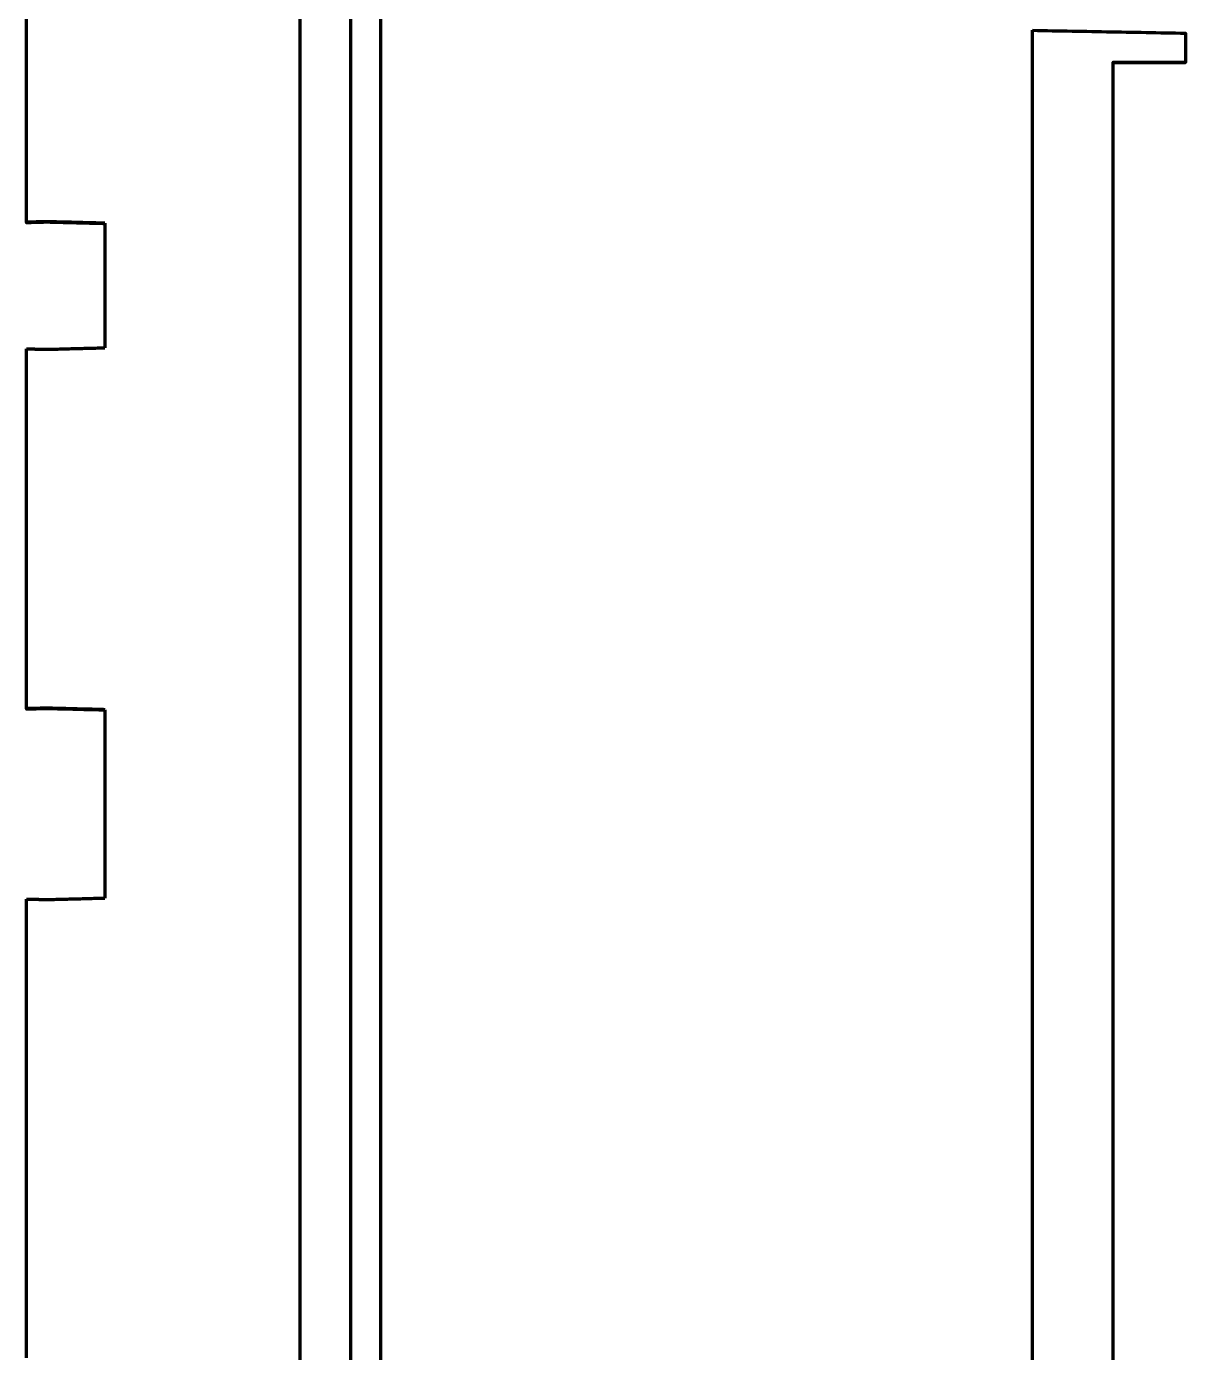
# Model space of a CAD drawing. Header units: millimetres. Extents: x 10 to 410, y 10 to 287.
# Drawn here: x 330.547 to 333.453, y 124.325 to 127.651 of the extents above; entities that cross this region are included whole.
import ezdxf

# ---------------------------------------------------------------- set-up
doc = ezdxf.new("R2010")
doc.units = ezdxf.units.MM
doc.layers.add('SECTION', color=1, linetype='CONTINUOUS', lineweight=70)

msp = doc.modelspace()

# ---------------------------------------------------------------- linework, layer by layer
at = {"layer": 'SECTION'}
for points in [[(331.3593, 127.8914), (331.3593, 127.6205), (331.3593, 127.3495), (331.3593, 127.0786), (331.3593, 126.8076), (331.3593, 126.5366), (331.3593, 126.2657), (331.3593, 125.9947), (331.3593, 125.7238), (331.3593, 125.4528), (331.3593, 125.1819), (331.3593, 124.9109), (331.3593, 124.64), (331.3593, 124.369), (331.3593, 124.0981), (331.3593, 123.8271), (331.3593, 123.5562), (331.3593, 123.2852), (331.3593, 123.0142), (331.3593, 122.7433), (331.3593, 122.4723), (331.3593, 122.2014)], [(331.435, 127.8914), (331.435, 127.6205), (331.435, 127.3495), (331.435, 127.0786), (331.435, 126.8076), (331.435, 126.5367), (331.435, 126.2657), (331.435, 125.9948), (331.435, 125.7238), (331.435, 125.4528), (331.435, 125.1819), (331.435, 124.9109), (331.435, 124.64), (331.435, 124.369), (331.435, 124.0981), (331.435, 123.8271), (331.435, 123.5562), (331.435, 123.2852), (331.435, 123.0143), (331.435, 122.7433), (331.435, 122.4723), (331.435, 122.2014)], [(331.435, 127.8901), (331.435, 127.6191), (331.435, 127.3482), (331.435, 127.0772), (331.435, 126.8063), (331.435, 126.5353), (331.435, 126.2644), (331.435, 125.9934), (331.435, 125.7224), (331.435, 125.4515), (331.435, 125.1805), (331.435, 124.9096), (331.435, 124.6386), (331.435, 124.3677), (331.435, 124.0967), (331.435, 123.8258), (331.435, 123.5548), (331.435, 123.2839), (331.435, 123.0129), (331.435, 122.7419), (331.435, 122.471), (331.435, 122.2)], [(331.2332, 122.3014), (331.2332, 122.6046), (331.2332, 122.9078), (331.2332, 123.211), (331.2332, 123.5142), (331.2332, 123.8174), (331.2332, 124.1206), (331.2332, 124.4238), (331.2332, 124.727), (331.2332, 125.0303), (331.2332, 125.3335), (331.2332, 125.6367), (331.2332, 125.9399), (331.2332, 126.2431), (331.2332, 126.5463), (331.2332, 126.8495), (331.2332, 127.1527), (331.2332, 127.4559), (331.2332, 127.7592)], [(331.2332, 122.3), (331.2332, 122.6032), (331.2332, 122.9064), (331.2332, 123.2096), (331.2332, 123.5129), (331.2332, 123.8161), (331.2332, 124.1193), (331.2332, 124.4225), (331.2332, 124.7257), (331.2332, 125.0289), (331.2332, 125.3321), (331.2332, 125.6353), (331.2332, 125.9385), (331.2332, 126.2418), (331.2332, 126.545), (331.2332, 126.8482), (331.2332, 127.1514), (331.2332, 127.4546), (331.2332, 127.7578)], [(330.547, 127.1597), (330.547, 127.332), (330.547, 127.5043), (330.547, 127.6766)], [(330.547, 127.1592), (330.547, 127.3315), (330.547, 127.5038), (330.547, 127.6761)], [(333.0695, 124.2743), (333.0695, 124.4723), (333.0695, 124.6704), (333.0695, 124.8684), (333.0695, 125.0665), (333.0695, 125.2645), (333.0695, 125.4625), (333.0695, 125.6606), (333.0695, 125.8586), (333.0695, 126.0567), (333.0695, 126.2547), (333.0695, 126.4528), (333.0695, 126.6508), (333.0695, 126.8489), (333.0695, 127.0469), (333.0695, 127.245), (333.0695, 127.443), (333.0695, 127.6411)], [(333.0695, 127.6411), (333.0819, 127.6408), (333.0943, 127.6406), (333.1066, 127.6404), (333.119, 127.6401), (333.1314, 127.6399), (333.1437, 127.6397), (333.1561, 127.6394), (333.1685, 127.6392), (333.1808, 127.639), (333.1932, 127.6387), (333.2056, 127.6385), (333.2179, 127.6383), (333.2303, 127.638), (333.2427, 127.6378), (333.2551, 127.6376), (333.2674, 127.6373), (333.2798, 127.6371), (333.2922, 127.6369), (333.3045, 127.6367), (333.3169, 127.6364), (333.3293, 127.6362), (333.3416, 127.636), (333.354, 127.6357), (333.3664, 127.6355), (333.3787, 127.6353), (333.3911, 127.635), (333.4035, 127.6348), (333.4158, 127.6346), (333.4282, 127.6343), (333.4406, 127.6341), (333.4529, 127.6339)], [(333.4529, 127.6339), (333.4529, 127.6315), (333.4529, 127.6292), (333.4529, 127.6269), (333.4529, 127.6245), (333.4529, 127.6222), (333.4529, 127.6198), (333.4529, 127.6175), (333.4529, 127.6152), (333.4529, 127.6128), (333.4529, 127.6105), (333.4529, 127.6082), (333.4529, 127.6058), (333.4529, 127.6035), (333.4529, 127.6011), (333.4529, 127.5988), (333.4529, 127.5965), (333.4529, 127.5941), (333.4529, 127.5918), (333.4529, 127.5894), (333.4529, 127.5871), (333.4529, 127.5848), (333.4529, 127.5824), (333.4529, 127.5801), (333.4529, 127.5778), (333.4529, 127.5754), (333.4529, 127.5731), (333.4529, 127.5707), (333.4529, 127.5684), (333.4529, 127.5661), (333.4529, 127.5637), (333.4529, 127.5614)], [(333.4529, 127.6339), (333.4529, 127.6338), (333.4529, 127.6338), (333.4529, 127.6337), (333.4529, 127.6337), (333.4529, 127.6337), (333.4529, 127.6336), (333.4529, 127.6336), (333.4529, 127.6335), (333.4529, 127.6335), (333.4529, 127.6334), (333.4529, 127.6334), (333.4529, 127.6333), (333.4529, 127.6333), (333.4529, 127.6333), (333.4529, 127.6332), (333.4529, 127.6332), (333.4529, 127.6331), (333.453, 127.6331), (333.453, 127.633), (333.453, 127.633), (333.453, 127.633), (333.453, 127.6329), (333.453, 127.6329), (333.453, 127.6328), (333.453, 127.6328), (333.453, 127.6327), (333.453, 127.6327), (333.453, 127.6326), (333.453, 127.6326), (333.453, 127.6326), (333.453, 127.6325)], [(333.453, 127.6325), (333.453, 127.6302), (333.453, 127.6278), (333.453, 127.6255), (333.453, 127.6232), (333.453, 127.6208), (333.453, 127.6185), (333.453, 127.6162), (333.453, 127.6138), (333.453, 127.6115), (333.453, 127.6091), (333.453, 127.6068), (333.453, 127.6045), (333.453, 127.6021), (333.453, 127.5998), (333.453, 127.5975), (333.453, 127.5951), (333.453, 127.5928), (333.453, 127.5904), (333.453, 127.5881), (333.453, 127.5858), (333.453, 127.5834), (333.453, 127.5811), (333.453, 127.5787), (333.453, 127.5764), (333.453, 127.5741), (333.453, 127.5717), (333.453, 127.5694), (333.453, 127.5671), (333.453, 127.5647), (333.453, 127.5624), (333.453, 127.56)], [(333.2713, 124.2383), (333.2713, 124.4338), (333.2713, 124.6292), (333.2713, 124.8247), (333.2713, 125.0202), (333.2713, 125.2157), (333.2713, 125.4111), (333.2713, 125.6066), (333.2713, 125.8021), (333.2713, 125.9976), (333.2713, 126.193), (333.2713, 126.3885), (333.2713, 126.584), (333.2713, 126.7795), (333.2713, 126.9749), (333.2713, 127.1704), (333.2713, 127.3659), (333.2713, 127.5614)], [(333.2713, 127.5614), (333.2713, 127.5613), (333.2713, 127.5613), (333.2713, 127.5613), (333.2713, 127.5613), (333.2713, 127.5612), (333.2713, 127.5612), (333.2713, 127.5612), (333.2713, 127.5611), (333.2713, 127.5611), (333.2713, 127.5611), (333.2713, 127.5611), (333.2713, 127.561), (333.2713, 127.561), (333.2713, 127.561), (333.2713, 127.561), (333.2713, 127.5609), (333.2713, 127.5609), (333.2713, 127.5609), (333.2713, 127.5608), (333.2713, 127.5608), (333.2713, 127.5608), (333.2713, 127.5608), (333.2713, 127.5607), (333.2713, 127.5607), (333.2713, 127.5607), (333.2713, 127.5606), (333.2713, 127.5606), (333.2713, 127.5606), (333.2713, 127.5606), (333.2713, 127.5605), (333.2713, 127.5605)], [(333.2713, 127.5614), (333.2772, 127.5614), (333.283, 127.5614), (333.2889, 127.5614), (333.2948, 127.5614), (333.3006, 127.5614), (333.3065, 127.5614), (333.3123, 127.5614), (333.3182, 127.5614), (333.3241, 127.5614), (333.3299, 127.5614), (333.3358, 127.5614), (333.3416, 127.5614), (333.3475, 127.5614), (333.3533, 127.5614), (333.3592, 127.5614), (333.3651, 127.5614), (333.3709, 127.5614), (333.3768, 127.5614), (333.3826, 127.5614), (333.3885, 127.5614), (333.3944, 127.5614), (333.4002, 127.5614), (333.4061, 127.5614), (333.4119, 127.5614), (333.4178, 127.5614), (333.4237, 127.5614), (333.4295, 127.5614), (333.4354, 127.5614), (333.4412, 127.5614), (333.4471, 127.5614), (333.4529, 127.5614)], [(333.2713, 127.5605), (333.2713, 127.5605), (333.2713, 127.5605), (333.2713, 127.5605), (333.2713, 127.5604), (333.2713, 127.5604), (333.2713, 127.5604), (333.2713, 127.5604), (333.2713, 127.5604), (333.2713, 127.5604), (333.2713, 127.5604), (333.2713, 127.5603), (333.2713, 127.5603), (333.2713, 127.5603), (333.2713, 127.5603), (333.2713, 127.5603), (333.2713, 127.5603), (333.2713, 127.5602), (333.2713, 127.5602), (333.2713, 127.5602), (333.2713, 127.5602), (333.2713, 127.5602), (333.2713, 127.5602), (333.2713, 127.5601), (333.2713, 127.5601), (333.2713, 127.5601), (333.2713, 127.5601), (333.2713, 127.5601), (333.2713, 127.5601), (333.2713, 127.5601), (333.2713, 127.56), (333.2713, 127.56)], [(333.2713, 124.2374), (333.2713, 124.4329), (333.2713, 124.6284), (333.2713, 124.8239), (333.2713, 125.0193), (333.2713, 125.2148), (333.2713, 125.4103), (333.2713, 125.6058), (333.2713, 125.8012), (333.2713, 125.9967), (333.2713, 126.1922), (333.2713, 126.3877), (333.2713, 126.5831), (333.2713, 126.7786), (333.2713, 126.9741), (333.2713, 127.1696), (333.2713, 127.365), (333.2713, 127.5605)], [(333.2713, 124.2375), (333.2713, 124.4329), (333.2713, 124.6284), (333.2713, 124.8238), (333.2713, 125.0193), (333.2713, 125.2147), (333.2713, 125.4102), (333.2713, 125.6056), (333.2713, 125.801), (333.2713, 125.9965), (333.2713, 126.1919), (333.2713, 126.3874), (333.2713, 126.5828), (333.2713, 126.7783), (333.2713, 126.9737), (333.2713, 127.1691), (333.2713, 127.3646), (333.2713, 127.56)], [(333.2713, 127.56), (333.2772, 127.56), (333.2831, 127.56), (333.2889, 127.56), (333.2948, 127.56), (333.3006, 127.56), (333.3065, 127.56), (333.3123, 127.56), (333.3182, 127.56), (333.3241, 127.56), (333.3299, 127.56), (333.3358, 127.56), (333.3416, 127.56), (333.3475, 127.56), (333.3534, 127.56), (333.3592, 127.56), (333.3651, 127.56), (333.3709, 127.56), (333.3768, 127.56), (333.3827, 127.56), (333.3885, 127.56), (333.3944, 127.56), (333.4002, 127.56), (333.4061, 127.56), (333.4119, 127.56), (333.4178, 127.56), (333.4237, 127.56), (333.4295, 127.56), (333.4354, 127.56), (333.4412, 127.56), (333.4471, 127.56), (333.453, 127.56)], [(333.4529, 127.5614), (333.4529, 127.5613), (333.4529, 127.5613), (333.4529, 127.5613), (333.4529, 127.5612), (333.4529, 127.5612), (333.4529, 127.5611), (333.4529, 127.5611), (333.4529, 127.561), (333.4529, 127.561), (333.4529, 127.561), (333.4529, 127.5609), (333.4529, 127.5609), (333.4529, 127.5608), (333.4529, 127.5608), (333.4529, 127.5607), (333.4529, 127.5607), (333.4529, 127.5607), (333.453, 127.5606), (333.453, 127.5606), (333.453, 127.5605), (333.453, 127.5605), (333.453, 127.5604), (333.453, 127.5604), (333.453, 127.5603), (333.453, 127.5603), (333.453, 127.5603), (333.453, 127.5602), (333.453, 127.5602), (333.453, 127.5601), (333.453, 127.5601), (333.453, 127.56)], [(330.5975, 127.161), (330.5959, 127.161), (330.5942, 127.161), (330.5926, 127.1609), (330.591, 127.1609), (330.5894, 127.1608), (330.5877, 127.1608), (330.5861, 127.1607), (330.5845, 127.1607), (330.5828, 127.1607), (330.5812, 127.1606), (330.5796, 127.1606), (330.578, 127.1605), (330.5763, 127.1605), (330.5747, 127.1604), (330.5731, 127.1604), (330.5715, 127.1604), (330.5698, 127.1603), (330.5682, 127.1603), (330.5666, 127.1602), (330.5649, 127.1602), (330.5633, 127.1602), (330.5617, 127.1601), (330.5601, 127.1601), (330.5584, 127.16), (330.5568, 127.16), (330.5552, 127.1599), (330.5536, 127.1599), (330.5519, 127.1599), (330.5503, 127.1598), (330.5487, 127.1598), (330.547, 127.1597)], [(330.547, 127.1597), (330.547, 127.1597), (330.547, 127.1597), (330.547, 127.1597), (330.547, 127.1597), (330.547, 127.1596), (330.547, 127.1596), (330.547, 127.1596), (330.547, 127.1596), (330.547, 127.1596), (330.547, 127.1596), (330.547, 127.1595), (330.547, 127.1595), (330.547, 127.1595), (330.547, 127.1595), (330.547, 127.1595), (330.547, 127.1595), (330.547, 127.1594), (330.547, 127.1594), (330.547, 127.1594), (330.547, 127.1594), (330.547, 127.1594), (330.547, 127.1594), (330.547, 127.1594), (330.547, 127.1593), (330.547, 127.1593), (330.547, 127.1593), (330.547, 127.1593), (330.547, 127.1593), (330.547, 127.1593), (330.547, 127.1592), (330.547, 127.1592)], [(330.547, 127.1592), (330.547, 127.1592), (330.547, 127.1592), (330.547, 127.1591), (330.547, 127.1591), (330.547, 127.1591), (330.547, 127.1591), (330.547, 127.159), (330.547, 127.159), (330.547, 127.159), (330.547, 127.1589), (330.547, 127.1589), (330.547, 127.1589), (330.547, 127.1589), (330.547, 127.1588), (330.547, 127.1588), (330.547, 127.1588), (330.547, 127.1588), (330.547, 127.1587), (330.547, 127.1587), (330.547, 127.1587), (330.547, 127.1586), (330.547, 127.1586), (330.547, 127.1586), (330.547, 127.1586), (330.547, 127.1585), (330.547, 127.1585), (330.5471, 127.1585), (330.5471, 127.1585), (330.5471, 127.1584), (330.5471, 127.1584), (330.5471, 127.1584)], [(330.5975, 127.1597), (330.5959, 127.1597), (330.5942, 127.1596), (330.5926, 127.1596), (330.591, 127.1595), (330.5894, 127.1595), (330.5877, 127.1594), (330.5861, 127.1594), (330.5845, 127.1594), (330.5829, 127.1593), (330.5812, 127.1593), (330.5796, 127.1592), (330.578, 127.1592), (330.5763, 127.1591), (330.5747, 127.1591), (330.5731, 127.1591), (330.5715, 127.159), (330.5698, 127.159), (330.5682, 127.1589), (330.5666, 127.1589), (330.565, 127.1588), (330.5633, 127.1588), (330.5617, 127.1588), (330.5601, 127.1587), (330.5584, 127.1587), (330.5568, 127.1586), (330.5552, 127.1586), (330.5536, 127.1585), (330.5519, 127.1585), (330.5503, 127.1585), (330.5487, 127.1584), (330.5471, 127.1584)], [(330.7438, 127.1573), (330.7391, 127.1574), (330.7344, 127.1575), (330.7296, 127.1576), (330.7249, 127.1578), (330.7202, 127.1579), (330.7155, 127.158), (330.7108, 127.1581), (330.706, 127.1582), (330.7013, 127.1584), (330.6966, 127.1585), (330.6919, 127.1586), (330.6872, 127.1587), (330.6824, 127.1588), (330.6777, 127.159), (330.673, 127.1591), (330.6683, 127.1592), (330.6636, 127.1593), (330.6588, 127.1595), (330.6541, 127.1596), (330.6494, 127.1597), (330.6447, 127.1598), (330.64, 127.1599), (330.6352, 127.1601), (330.6305, 127.1602), (330.6258, 127.1603), (330.6211, 127.1604), (330.6164, 127.1606), (330.6116, 127.1607), (330.6069, 127.1608), (330.6022, 127.1609), (330.5975, 127.161)], [(330.5975, 127.1597), (330.5975, 127.1597), (330.5975, 127.1598), (330.5975, 127.1598), (330.5975, 127.1599), (330.5975, 127.1599), (330.5975, 127.16), (330.5975, 127.16), (330.5975, 127.16), (330.5975, 127.1601), (330.5975, 127.1601), (330.5975, 127.1602), (330.5975, 127.1602), (330.5975, 127.1603), (330.5975, 127.1603), (330.5975, 127.1603), (330.5975, 127.1604), (330.5975, 127.1604), (330.5975, 127.1605), (330.5975, 127.1605), (330.5975, 127.1606), (330.5975, 127.1606), (330.5975, 127.1607), (330.5975, 127.1607), (330.5975, 127.1607), (330.5975, 127.1608), (330.5975, 127.1608), (330.5975, 127.1609), (330.5975, 127.1609), (330.5975, 127.161), (330.5975, 127.161), (330.5975, 127.161)], [(330.7438, 127.1559), (330.7391, 127.156), (330.7344, 127.1562), (330.7296, 127.1563), (330.7249, 127.1564), (330.7202, 127.1565), (330.7155, 127.1566), (330.7108, 127.1568), (330.706, 127.1569), (330.7013, 127.157), (330.6966, 127.1571), (330.6919, 127.1573), (330.6872, 127.1574), (330.6824, 127.1575), (330.6777, 127.1576), (330.673, 127.1577), (330.6683, 127.1579), (330.6636, 127.158), (330.6588, 127.1581), (330.6541, 127.1582), (330.6494, 127.1584), (330.6447, 127.1585), (330.64, 127.1586), (330.6352, 127.1587), (330.6305, 127.1588), (330.6258, 127.159), (330.6211, 127.1591), (330.6164, 127.1592), (330.6117, 127.1593), (330.6069, 127.1594), (330.6022, 127.1596), (330.5975, 127.1597)], [(330.7438, 127.1573), (330.7438, 127.1472), (330.7438, 127.1371), (330.7438, 127.127), (330.7438, 127.117), (330.7438, 127.1069), (330.7438, 127.0968), (330.7438, 127.0867), (330.7438, 127.0766), (330.7438, 127.0666), (330.7438, 127.0565), (330.7438, 127.0464), (330.7438, 127.0363), (330.7438, 127.0263), (330.7438, 127.0162), (330.7438, 127.0061), (330.7438, 126.996), (330.7438, 126.986), (330.7438, 126.9759), (330.7438, 126.9658), (330.7438, 126.9557), (330.7438, 126.9456), (330.7438, 126.9356), (330.7438, 126.9255), (330.7438, 126.9154), (330.7438, 126.9053), (330.7438, 126.8953), (330.7438, 126.8852), (330.7438, 126.8751), (330.7438, 126.865), (330.7438, 126.8549), (330.7438, 126.8449)], [(330.547, 125.9398), (330.547, 125.9689), (330.547, 125.998), (330.547, 126.0271), (330.547, 126.0562), (330.547, 126.0854), (330.547, 126.1145), (330.547, 126.1436), (330.547, 126.1727), (330.547, 126.2018), (330.547, 126.2309), (330.547, 126.2601), (330.547, 126.2892), (330.547, 126.3183), (330.547, 126.3474), (330.547, 126.3765), (330.547, 126.4056), (330.547, 126.4347), (330.547, 126.4639), (330.547, 126.493), (330.547, 126.5221), (330.547, 126.5512), (330.547, 126.5803), (330.547, 126.6094), (330.547, 126.6386), (330.547, 126.6677), (330.547, 126.6968), (330.547, 126.7259), (330.547, 126.755), (330.547, 126.7841), (330.547, 126.8132), (330.547, 126.8424)], [(330.547, 126.8424), (330.5487, 126.8423), (330.5503, 126.8423), (330.5519, 126.8422), (330.5536, 126.8422), (330.5552, 126.8421), (330.5568, 126.8421), (330.5584, 126.8421), (330.5601, 126.842), (330.5617, 126.842), (330.5633, 126.8419), (330.5649, 126.8419), (330.5666, 126.8419), (330.5682, 126.8418), (330.5698, 126.8418), (330.5715, 126.8417), (330.5731, 126.8417), (330.5747, 126.8416), (330.5763, 126.8416), (330.578, 126.8416), (330.5796, 126.8415), (330.5812, 126.8415), (330.5828, 126.8414), (330.5845, 126.8414), (330.5861, 126.8414), (330.5877, 126.8413), (330.5894, 126.8413), (330.591, 126.8412), (330.5926, 126.8412), (330.5942, 126.8411), (330.5959, 126.8411), (330.5975, 126.8411)], [(330.547, 126.8419), (330.547, 126.8419), (330.547, 126.8419), (330.547, 126.8419), (330.547, 126.8419), (330.547, 126.8419), (330.547, 126.842), (330.547, 126.842), (330.547, 126.842), (330.547, 126.842), (330.547, 126.842), (330.547, 126.842), (330.547, 126.842), (330.547, 126.8421), (330.547, 126.8421), (330.547, 126.8421), (330.547, 126.8421), (330.547, 126.8421), (330.547, 126.8421), (330.547, 126.8422), (330.547, 126.8422), (330.547, 126.8422), (330.547, 126.8422), (330.547, 126.8422), (330.547, 126.8422), (330.547, 126.8423), (330.547, 126.8423), (330.547, 126.8423), (330.547, 126.8423), (330.547, 126.8423), (330.547, 126.8423), (330.547, 126.8424)], [(330.547, 126.8413), (330.547, 126.8414), (330.547, 126.8414), (330.547, 126.8414), (330.547, 126.8414), (330.547, 126.8414), (330.547, 126.8414), (330.547, 126.8415), (330.547, 126.8415), (330.547, 126.8415), (330.547, 126.8415), (330.547, 126.8415), (330.547, 126.8415), (330.547, 126.8416), (330.547, 126.8416), (330.547, 126.8416), (330.547, 126.8416), (330.547, 126.8416), (330.547, 126.8416), (330.547, 126.8417), (330.547, 126.8417), (330.547, 126.8417), (330.547, 126.8417), (330.547, 126.8417), (330.547, 126.8417), (330.547, 126.8418), (330.547, 126.8418), (330.547, 126.8418), (330.547, 126.8418), (330.547, 126.8418), (330.547, 126.8418), (330.547, 126.8419)], [(330.547, 125.9393), (330.547, 125.9684), (330.547, 125.9975), (330.547, 126.0266), (330.547, 126.0557), (330.547, 126.0849), (330.547, 126.114), (330.547, 126.1431), (330.547, 126.1722), (330.547, 126.2013), (330.547, 126.2304), (330.547, 126.2595), (330.547, 126.2887), (330.547, 126.3178), (330.547, 126.3469), (330.547, 126.376), (330.547, 126.4051), (330.547, 126.4342), (330.547, 126.4634), (330.547, 126.4925), (330.547, 126.5216), (330.547, 126.5507), (330.547, 126.5798), (330.547, 126.6089), (330.547, 126.638), (330.547, 126.6672), (330.547, 126.6963), (330.547, 126.7254), (330.547, 126.7545), (330.547, 126.7836), (330.547, 126.8127), (330.547, 126.8419)], [(330.5975, 126.8411), (330.6022, 126.8412), (330.6069, 126.8413), (330.6116, 126.8414), (330.6164, 126.8415), (330.6211, 126.8417), (330.6258, 126.8418), (330.6305, 126.8419), (330.6352, 126.842), (330.64, 126.8422), (330.6447, 126.8423), (330.6494, 126.8424), (330.6541, 126.8425), (330.6588, 126.8427), (330.6636, 126.8428), (330.6683, 126.8429), (330.673, 126.843), (330.6777, 126.8431), (330.6824, 126.8433), (330.6872, 126.8434), (330.6919, 126.8435), (330.6966, 126.8436), (330.7013, 126.8438), (330.706, 126.8439), (330.7108, 126.844), (330.7155, 126.8441), (330.7202, 126.8443), (330.7249, 126.8444), (330.7296, 126.8445), (330.7344, 126.8446), (330.7391, 126.8447), (330.7438, 126.8449)], [(330.5975, 125.9411), (330.5959, 125.9411), (330.5942, 125.941), (330.5926, 125.941), (330.591, 125.9409), (330.5894, 125.9409), (330.5877, 125.9408), (330.5861, 125.9408), (330.5845, 125.9408), (330.5828, 125.9407), (330.5812, 125.9407), (330.5796, 125.9406), (330.578, 125.9406), (330.5763, 125.9405), (330.5747, 125.9405), (330.5731, 125.9405), (330.5715, 125.9404), (330.5698, 125.9404), (330.5682, 125.9403), (330.5666, 125.9403), (330.5649, 125.9403), (330.5633, 125.9402), (330.5617, 125.9402), (330.5601, 125.9401), (330.5584, 125.9401), (330.5568, 125.94), (330.5552, 125.94), (330.5536, 125.94), (330.5519, 125.9399), (330.5503, 125.9399), (330.5487, 125.9398), (330.547, 125.9398)], [(330.547, 125.9398), (330.547, 125.9398), (330.547, 125.9398), (330.547, 125.9397), (330.547, 125.9397), (330.547, 125.9397), (330.547, 125.9397), (330.547, 125.9397), (330.547, 125.9397), (330.547, 125.9396), (330.547, 125.9396), (330.547, 125.9396), (330.547, 125.9396), (330.547, 125.9396), (330.547, 125.9396), (330.547, 125.9395), (330.547, 125.9395), (330.547, 125.9395), (330.547, 125.9395), (330.547, 125.9395), (330.547, 125.9395), (330.547, 125.9394), (330.547, 125.9394), (330.547, 125.9394), (330.547, 125.9394), (330.547, 125.9394), (330.547, 125.9394), (330.547, 125.9393), (330.547, 125.9393), (330.547, 125.9393), (330.547, 125.9393), (330.547, 125.9393)], [(330.547, 125.9393), (330.547, 125.9393), (330.547, 125.9392), (330.547, 125.9392), (330.547, 125.9392), (330.547, 125.9391), (330.547, 125.9391), (330.547, 125.9391), (330.547, 125.9391), (330.547, 125.939), (330.547, 125.939), (330.547, 125.939), (330.547, 125.939), (330.547, 125.9389), (330.547, 125.9389), (330.547, 125.9389), (330.547, 125.9388), (330.547, 125.9388), (330.547, 125.9388), (330.547, 125.9388), (330.547, 125.9387), (330.547, 125.9387), (330.547, 125.9387), (330.547, 125.9387), (330.547, 125.9386), (330.547, 125.9386), (330.547, 125.9386), (330.5471, 125.9385), (330.5471, 125.9385), (330.5471, 125.9385), (330.5471, 125.9385), (330.5471, 125.9384)], [(330.5975, 125.9398), (330.5959, 125.9397), (330.5942, 125.9397), (330.5926, 125.9396), (330.591, 125.9396), (330.5894, 125.9395), (330.5877, 125.9395), (330.5861, 125.9395), (330.5845, 125.9394), (330.5829, 125.9394), (330.5812, 125.9393), (330.5796, 125.9393), (330.578, 125.9392), (330.5763, 125.9392), (330.5747, 125.9392), (330.5731, 125.9391), (330.5715, 125.9391), (330.5698, 125.939), (330.5682, 125.939), (330.5666, 125.9389), (330.565, 125.9389), (330.5633, 125.9389), (330.5617, 125.9388), (330.5601, 125.9388), (330.5584, 125.9387), (330.5568, 125.9387), (330.5552, 125.9387), (330.5536, 125.9386), (330.5519, 125.9386), (330.5503, 125.9385), (330.5487, 125.9385), (330.5471, 125.9384)], [(330.7438, 125.9373), (330.7391, 125.9374), (330.7344, 125.9376), (330.7296, 125.9377), (330.7249, 125.9378), (330.7202, 125.9379), (330.7155, 125.9381), (330.7108, 125.9382), (330.706, 125.9383), (330.7013, 125.9384), (330.6966, 125.9385), (330.6919, 125.9387), (330.6872, 125.9388), (330.6824, 125.9389), (330.6777, 125.939), (330.673, 125.9392), (330.6683, 125.9393), (330.6636, 125.9394), (330.6588, 125.9395), (330.6541, 125.9396), (330.6494, 125.9398), (330.6447, 125.9399), (330.64, 125.94), (330.6352, 125.9401), (330.6305, 125.9402), (330.6258, 125.9404), (330.6211, 125.9405), (330.6164, 125.9406), (330.6116, 125.9407), (330.6069, 125.9409), (330.6022, 125.941), (330.5975, 125.9411)], [(330.5975, 125.9398), (330.5975, 125.9398), (330.5975, 125.9398), (330.5975, 125.9399), (330.5975, 125.9399), (330.5975, 125.94), (330.5975, 125.94), (330.5975, 125.9401), (330.5975, 125.9401), (330.5975, 125.9401), (330.5975, 125.9402), (330.5975, 125.9402), (330.5975, 125.9403), (330.5975, 125.9403), (330.5975, 125.9404), (330.5975, 125.9404), (330.5975, 125.9404), (330.5975, 125.9405), (330.5975, 125.9405), (330.5975, 125.9406), (330.5975, 125.9406), (330.5975, 125.9407), (330.5975, 125.9407), (330.5975, 125.9408), (330.5975, 125.9408), (330.5975, 125.9408), (330.5975, 125.9409), (330.5975, 125.9409), (330.5975, 125.941), (330.5975, 125.941), (330.5975, 125.9411), (330.5975, 125.9411)], [(330.7438, 125.936), (330.7391, 125.9361), (330.7344, 125.9362), (330.7296, 125.9363), (330.7249, 125.9365), (330.7202, 125.9366), (330.7155, 125.9367), (330.7108, 125.9368), (330.706, 125.9369), (330.7013, 125.9371), (330.6966, 125.9372), (330.6919, 125.9373), (330.6872, 125.9374), (330.6824, 125.9376), (330.6777, 125.9377), (330.673, 125.9378), (330.6683, 125.9379), (330.6636, 125.938), (330.6588, 125.9382), (330.6541, 125.9383), (330.6494, 125.9384), (330.6447, 125.9385), (330.64, 125.9387), (330.6352, 125.9388), (330.6305, 125.9389), (330.6258, 125.939), (330.6211, 125.9391), (330.6164, 125.9393), (330.6117, 125.9394), (330.6069, 125.9395), (330.6022, 125.9396), (330.5975, 125.9398)], [(330.7438, 125.9373), (330.7438, 125.9221), (330.7438, 125.9068), (330.7438, 125.8916), (330.7438, 125.8764), (330.7438, 125.8611), (330.7438, 125.8459), (330.7438, 125.8307), (330.7438, 125.8154), (330.7438, 125.8002), (330.7438, 125.7849), (330.7438, 125.7697), (330.7438, 125.7545), (330.7438, 125.7392), (330.7438, 125.724), (330.7438, 125.7088), (330.7438, 125.6935), (330.7438, 125.6783), (330.7438, 125.663), (330.7438, 125.6478), (330.7438, 125.6326), (330.7438, 125.6173), (330.7438, 125.6021), (330.7438, 125.5868), (330.7438, 125.5716), (330.7438, 125.5564), (330.7438, 125.5411), (330.7438, 125.5259), (330.7438, 125.5107), (330.7438, 125.4954), (330.7438, 125.4802), (330.7438, 125.4649)], [(330.5975, 125.4611), (330.6022, 125.4612), (330.6069, 125.4614), (330.6116, 125.4615), (330.6164, 125.4616), (330.6211, 125.4617), (330.6258, 125.4619), (330.6305, 125.462), (330.6352, 125.4621), (330.64, 125.4622), (330.6447, 125.4624), (330.6494, 125.4625), (330.6541, 125.4626), (330.6588, 125.4627), (330.6636, 125.4628), (330.6683, 125.463), (330.673, 125.4631), (330.6777, 125.4632), (330.6824, 125.4633), (330.6872, 125.4635), (330.6919, 125.4636), (330.6966, 125.4637), (330.7013, 125.4638), (330.706, 125.464), (330.7108, 125.4641), (330.7155, 125.4642), (330.7202, 125.4643), (330.7249, 125.4644), (330.7296, 125.4646), (330.7344, 125.4647), (330.7391, 125.4648), (330.7438, 125.4649)], [(330.547, 124.3124), (330.547, 124.4402), (330.547, 124.568), (330.547, 124.6958), (330.547, 124.8235), (330.547, 124.9513), (330.547, 125.0791), (330.547, 125.2069), (330.547, 125.3346), (330.547, 125.4624)], [(330.547, 125.4624), (330.5487, 125.4624), (330.5503, 125.4623), (330.5519, 125.4623), (330.5536, 125.4623), (330.5552, 125.4622), (330.5568, 125.4622), (330.5584, 125.4621), (330.5601, 125.4621), (330.5617, 125.462), (330.5633, 125.462), (330.5649, 125.462), (330.5666, 125.4619), (330.5682, 125.4619), (330.5698, 125.4618), (330.5715, 125.4618), (330.5731, 125.4618), (330.5747, 125.4617), (330.5763, 125.4617), (330.578, 125.4616), (330.5796, 125.4616), (330.5812, 125.4615), (330.5828, 125.4615), (330.5845, 125.4615), (330.5861, 125.4614), (330.5877, 125.4614), (330.5894, 125.4613), (330.591, 125.4613), (330.5926, 125.4613), (330.5942, 125.4612), (330.5959, 125.4612), (330.5975, 125.4611)], [(330.547, 125.4619), (330.547, 125.4619), (330.547, 125.462), (330.547, 125.462), (330.547, 125.462), (330.547, 125.462), (330.547, 125.462), (330.547, 125.462), (330.547, 125.4621), (330.547, 125.4621), (330.547, 125.4621), (330.547, 125.4621), (330.547, 125.4621), (330.547, 125.4621), (330.547, 125.4622), (330.547, 125.4622), (330.547, 125.4622), (330.547, 125.4622), (330.547, 125.4622), (330.547, 125.4622), (330.547, 125.4622), (330.547, 125.4623), (330.547, 125.4623), (330.547, 125.4623), (330.547, 125.4623), (330.547, 125.4623), (330.547, 125.4623), (330.547, 125.4624), (330.547, 125.4624), (330.547, 125.4624), (330.547, 125.4624), (330.547, 125.4624)], [(330.547, 125.4614), (330.547, 125.4614), (330.547, 125.4614), (330.547, 125.4615), (330.547, 125.4615), (330.547, 125.4615), (330.547, 125.4615), (330.547, 125.4615), (330.547, 125.4615), (330.547, 125.4616), (330.547, 125.4616), (330.547, 125.4616), (330.547, 125.4616), (330.547, 125.4616), (330.547, 125.4616), (330.547, 125.4617), (330.547, 125.4617), (330.547, 125.4617), (330.547, 125.4617), (330.547, 125.4617), (330.547, 125.4617), (330.547, 125.4618), (330.547, 125.4618), (330.547, 125.4618), (330.547, 125.4618), (330.547, 125.4618), (330.547, 125.4618), (330.547, 125.4619), (330.547, 125.4619), (330.547, 125.4619), (330.547, 125.4619), (330.547, 125.4619)], [(330.547, 124.3119), (330.547, 124.4397), (330.547, 124.5675), (330.547, 124.6953), (330.547, 124.823), (330.547, 124.9508), (330.547, 125.0786), (330.547, 125.2064), (330.547, 125.3341), (330.547, 125.4619)]]:
    msp.add_lwpolyline(points, dxfattribs=at)

doc.saveas('drawing.dxf')
